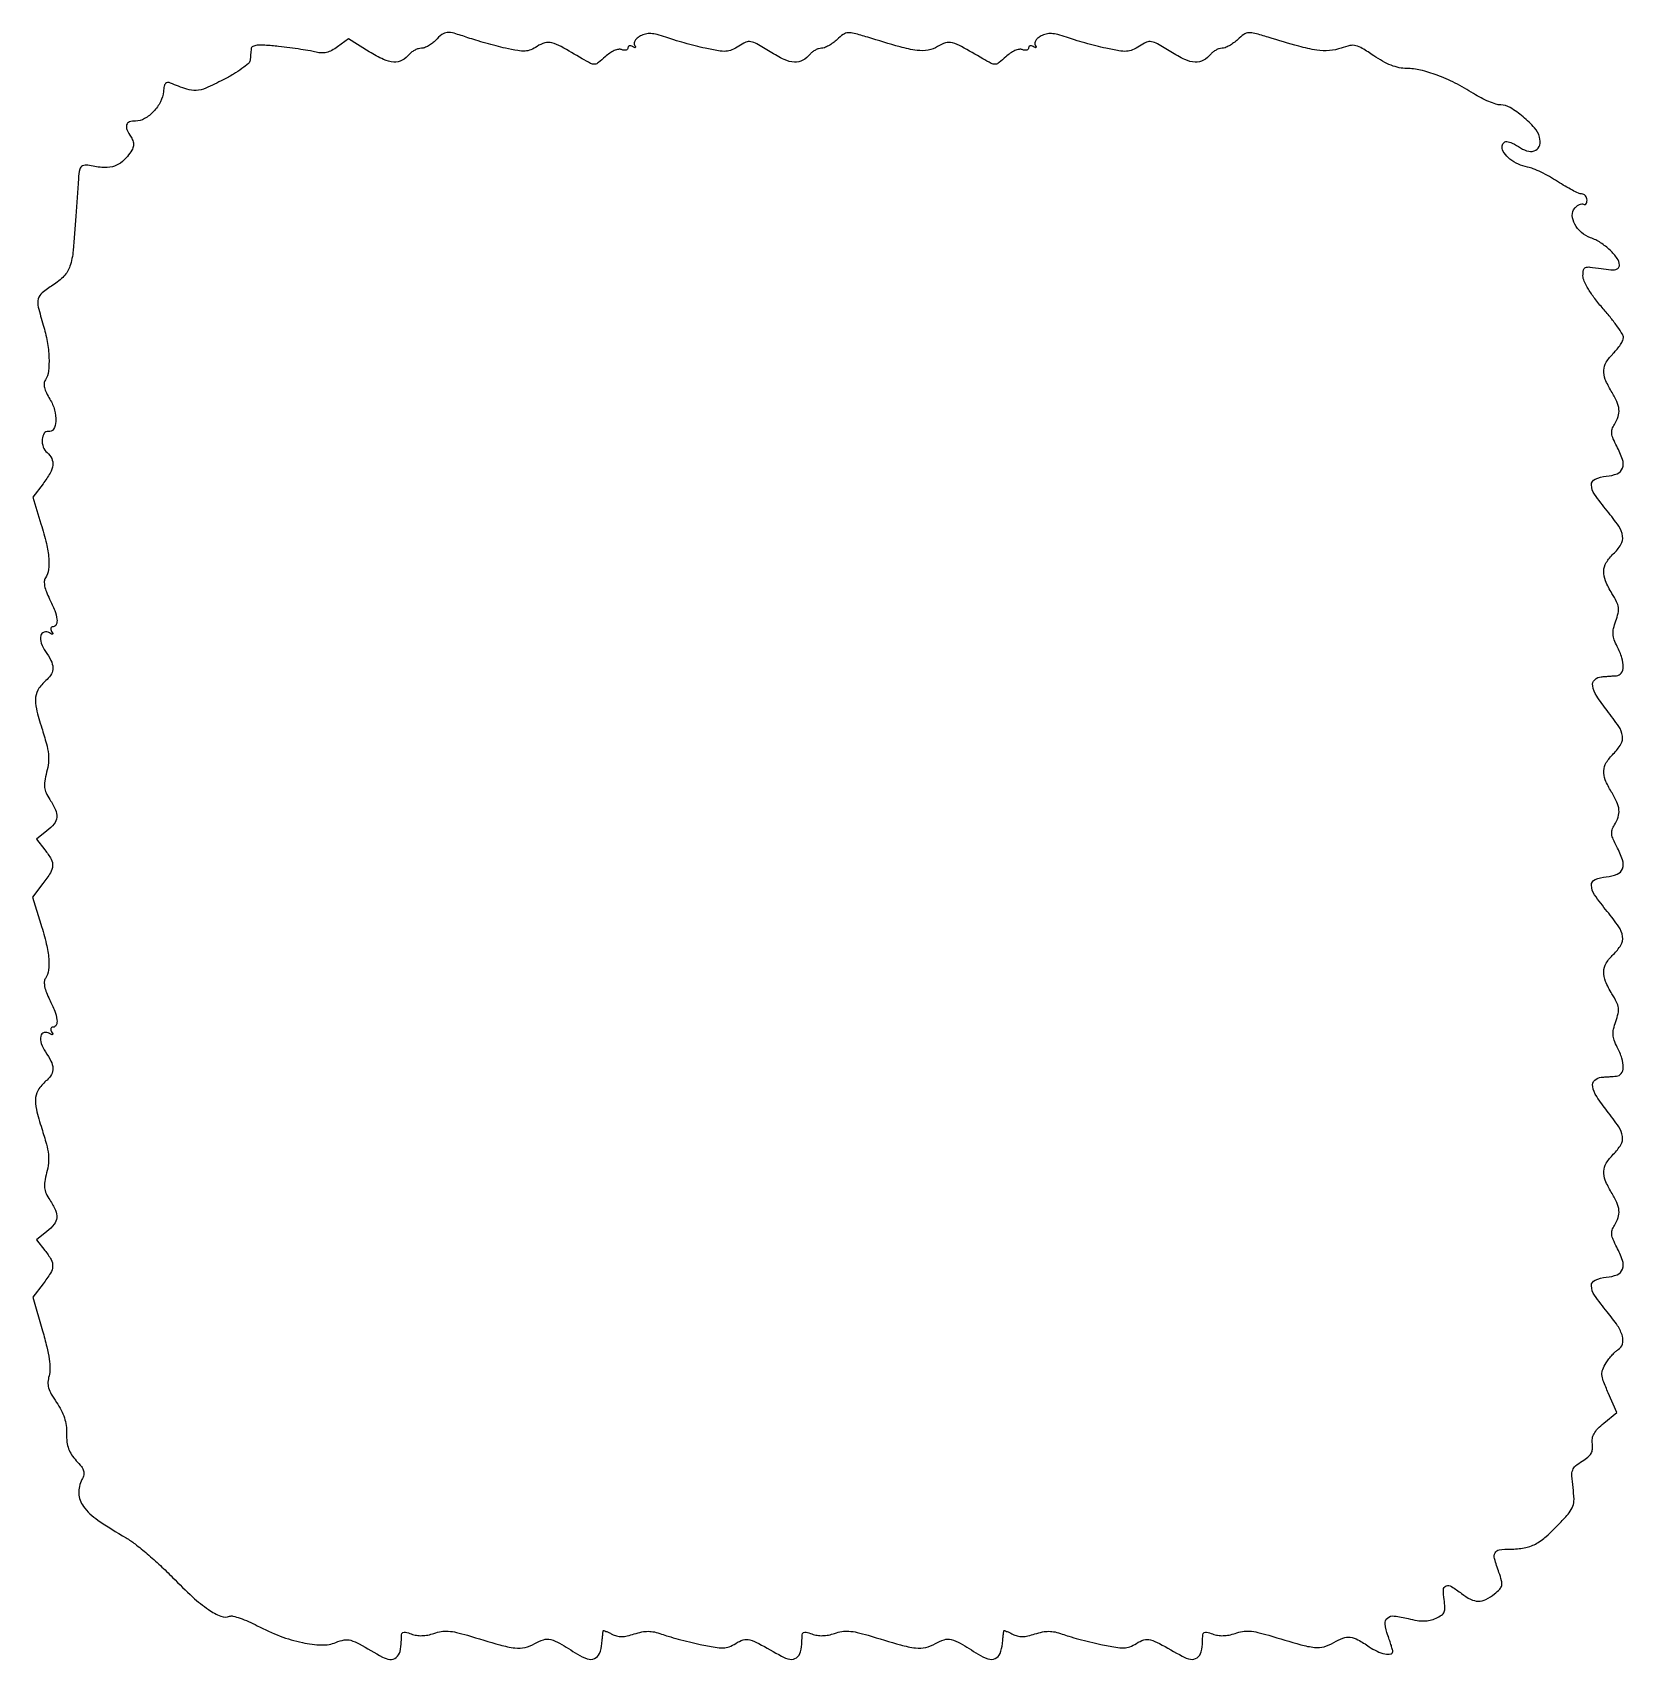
# Model space of a CAD drawing. Extents: x 0 to 393, y 1 to 403.
import ezdxf

# ---------------------------------------------------------------- set-up
doc = ezdxf.new("R2010")
doc.units = 0

msp = doc.modelspace()

# ---------------------------------------------------------------- linework, layer by layer
msp.add_lwpolyline([(99.5, 401, -0.042122), (98.680216, 400.234702, -0.037937), (97.715701, 399.5875, -0.04), (96.75693, 399.141726, -0.089048), (95.967457, 399, 0.071024), (95.219144, 398.893165, 0.044601), (94.394648, 398.570751, 0.043948), (93.623138, 398.098004, 0.060194), (93.03214, 397.538726, -0.095578), (91.187152, 396.023743, -0.140145), (89.149496, 395.571413, -0.095445), (86.604753, 396.222131, -0.028887), (83.087401, 398.136449), (77.943301, 401.334197), (75.22165, 399.335674, -0.036675), (73.828307, 398.461994, -0.061298), (72.5373, 397.969699, -0.068099), (71.266314, 397.834628, -0.058732), (69.937175, 398.032034, 0.022866), (68.527751, 398.345802, 0.005488), (66.162822, 398.73316, 0.005625), (63.435316, 399.117873, 0.005548), (60.687175, 399.443052, 0.008194), (57.275955, 399.751914, 0.040985), (55.35774, 399.73654, 0.092405), (54.301277, 399.439345, 0.26221), (53.88465, 398.829594, -0.000314), (53.830809, 398.213471, -0.000168), (53.763631, 397.453189, -0.000168), (53.694593, 396.67779, -0.000263), (53.63465, 396.011048, -0.195848), (53.244344, 395.255793, -0.020007), (51.630179, 393.984829, -0.022614), (49.499617, 392.58356, -0.016145), (47, 391.20415, -0.014016), (42.667789, 389.143707, -0.088794), (40.305874, 388.568727, -0.097159), (37.984162, 388.877078, -0.018385), (33.969976, 390.399565, 0.104342), (33.242621, 390.540467, 0.215884), (32.730319, 390.298142, 0.126618), (32.397452, 389.612266, 0.029349), (32.21542, 388.332177, -0.097783), (31.489109, 385.782578, -0.070574), (29.782715, 383.358609, -0.073447), (27.560225, 381.598311, -0.131561), (25.325686, 381, 0.072617), (23.792205, 380.776105, 0.257973), (23.120741, 380.091763, 0.174698), (23.208955, 378.916888, 0.034363), (24.219916, 377.019467, -0.060207), (24.753167, 375.880802, -0.12572), (24.818832, 374.910617, -0.092647), (24.40606, 373.837858, -0.023262), (23.345554, 372.283036, -0.079121), (21.627033, 370.624045, -0.0974), (19.592034, 369.72581, -0.076692), (16.992347, 369.547712, -0.032243), (13.517216, 370.069895, 0.158565), (12.243545, 369.940941, 0.235624), (11.541103, 369.094294, 0.040249), (11.190839, 366.765931, 0.001361), (10.577116, 357.5, -0.007211), (9.912405, 348.97769, -0.057181), (9.102751, 345.112703, -0.111103), (7.629232, 342.665797, -0.061168), (4.910954, 340.443788, 0.029828), (2.225885, 338.515781, 0.163811), (1.286025, 337.028881, 0.120761), (1.288834, 335.038378, 0.013193), (2.510824, 330.591069, -0.029239), (3.495016, 326.499853, -0.034679), (3.924531, 322.548876, -0.038048), (3.799817, 319.189188, -0.113169), (3.039399, 317.029508, 0.121282), (2.751806, 316.168983, 0.077773), (2.830147, 315.113417, 0.055973), (3.287762, 313.82446, 0.025155), (4.155366, 312.248613, -0.071828), (5.31735, 309.576329, -0.079331), (5.622211, 306.775659, -0.12253), (5.030746, 304.820397, -0.318265), (3.75616, 304.25586, 0.309292), (2.739681, 303.825366, 0.128695), (2.255595, 302.336119, 0.094699), (2.506408, 300.425639, 0.140591), (3.451743, 299.04005, -0.105493), (4.602761, 297.580817, -0.14766), (4.872964, 295.952621, -0.099425), (4.199339, 293.9662, -0.031626), (2.456733, 291.354386), (-0.086535, 288.019991), (1.956733, 281.40466, -0.015908), (3.284912, 276.56345, -0.038381), (3.873274, 272.899515, -0.053657), (3.804438, 270.114798, -0.108481), (3.059915, 268.062704, 0.127586), (2.783176, 267.199841, 0.062335), (2.862184, 266.038902, 0.04664), (3.286837, 264.593061, 0.023219), (4.075228, 262.852542, -0.023686), (5.359876, 260.009379, -0.062919), (5.913182, 257.854567, -0.130365), (5.735251, 256.530619, -0.303302), (4.940983, 256, 0.132745), (4.596262, 255.906838, 0.19028), (4.40265, 255.660863, 0.143226), (4.400314, 255.287383, 0.068937), (4.595492, 254.845492, -0.029176), (4.853042, 254.368665, -0.369426), (4.802485, 254.186589, -0.271346), (4.579858, 254.172708, -0.021481), (4.042705, 254.473607, 0.210036), (2.728762, 254.658127, 0.278588), (1.92146, 253.796511, 0.134408), (2.028635, 251.942643, 0.073586), (3.070602, 249.900849, -0.038425), (4.429591, 247.64377, -0.103175), (4.908284, 245.840891, -0.13828), (4.567327, 244.322659, -0.095879), (3.445404, 242.954689, 0.06721), (1.466643, 240.804285, 0.126245), (0.643498, 238.607248, 0.085353), (0.826521, 235.705066, 0.019579), (2.152949, 230.957204, -0.011334), (3.300422, 227.096659, -0.039242), (3.786792, 224.537417, -0.053846), (3.790606, 222.38831, -0.038775), (3.352981, 220.027944, 0.02335), (2.874082, 217.825875, 0.071226), (2.835566, 216.300171, 0.080683), (3.225826, 214.93266, 0.035996), (4.144223, 213.294513, -0.038868), (5.544924, 210.762134, -0.130748), (5.858001, 208.910708, -0.147754), (5.19685, 207.283296, -0.054651), (3.423006, 205.520306), (0.846011, 203.465482), (2.923006, 200.825012, -0.036591), (4.461016, 198.544596, -0.145655), (4.843103, 196.919636, -0.125002), (4.300709, 195.209028, -0.023965), (2.437191, 192.506541), (-0.125617, 189.146525), (1.937191, 182.467928, -0.015728), (3.277314, 177.590039, -0.038296), (3.871527, 173.910554, -0.053721), (3.805137, 171.119313, -0.108685), (3.059915, 169.062704, 0.127586), (2.783176, 168.199841, 0.062335), (2.862184, 167.038902, 0.04664), (3.286837, 165.593061, 0.023219), (4.075228, 163.852542, -0.023686), (5.359876, 161.009379, -0.062919), (5.913182, 158.854567, -0.130365), (5.735251, 157.530619, -0.303302), (4.940983, 157, 0.132745), (4.596262, 156.906838, 0.19028), (4.40265, 156.660863, 0.143226), (4.400314, 156.287383, 0.068937), (4.595492, 155.845492, -0.029176), (4.853042, 155.368665, -0.369426), (4.802485, 155.186589, -0.271346), (4.579858, 155.172708, -0.021481), (4.042705, 155.473607, 0.210036), (2.728762, 155.658127, 0.278588), (1.92146, 154.796511, 0.134408), (2.028635, 152.942643, 0.073586), (3.070602, 150.900849, -0.038425), (4.429591, 148.64377, -0.103175), (4.908284, 146.840891, -0.13828), (4.567327, 145.322659, -0.095879), (3.445404, 143.954689, 0.06721), (1.466643, 141.804285, 0.126245), (0.643498, 139.607248, 0.085353), (0.826521, 136.705066, 0.019579), (2.152949, 131.957204, -0.011334), (3.300422, 128.096659, -0.039242), (3.786792, 125.537417, -0.053846), (3.790606, 123.38831, -0.038775), (3.352981, 121.027944, 0.02335), (2.874082, 118.825875, 0.071226), (2.835566, 117.300171, 0.080683), (3.225826, 115.93266, 0.035996), (4.144223, 114.294513, -0.038868), (5.544924, 111.762134, -0.130748), (5.858001, 109.910708, -0.147754), (5.19685, 108.283296, -0.054651), (3.423006, 106.520306), (0.846011, 104.465482), (2.923006, 101.825012, -0.036382), (4.459729, 99.54856, -0.144859), (4.845153, 97.926853, -0.125507), (4.310907, 96.224477, -0.024456), (2.472728, 93.553132), (-0.054544, 90.239707), (2.346482, 81.923057, -0.010681), (3.393801, 77.981293, -0.023682), (3.983879, 74.929256, -0.030992), (4.177453, 72.564152, -0.074889), (3.950955, 70.828988, 0.057781), (3.691843, 69.261925, 0.07991), (3.849496, 67.848093, 0.061912), (4.491479, 66.30475, 0.021921), (5.768343, 64.275785, -0.030739), (6.945637, 62.329784, -0.042308), (7.737509, 60.446598, -0.044461), (8.174584, 58.533592, -0.039786), (8.289043, 56.5, 0.034074), (8.380632, 54.457676, 0.058391), (8.768201, 52.799319, 0.06106), (9.513095, 51.326347, 0.041218), (10.687529, 49.85173, -0.023473), (11.949879, 48.37716, -0.092826), (12.494557, 47.320518, -0.129815), (12.526768, 46.334253, -0.066563), (12.089628, 45.167471, 0.133314), (11.297067, 41.725708, 0.15357), (12.427818, 38.564284, 0.081025), (15.977675, 35.184581, 0.018631), (23, 30.763376, -0.034041), (25.199381, 29.282171, -0.01118), (28.22835, 26.817148, -0.011079), (31.477232, 23.923529, -0.012314), (34.47949, 20.986535, 0.013858), (39.460022, 16.144261, 0.036373), (43.361561, 13.047557, 0.052586), (46.408285, 11.410297, 0.190878), (48.566041, 11.386969, -0.155006), (49.407068, 11.436515, -0.020204), (51.149521, 10.918211, -0.021952), (53.221646, 10.106342, -0.016735), (55.415235, 9.044589, 0.030365), (61.065255, 6.497391, 0.038574), (66.553082, 4.885281, 0.043752), (71.353847, 4.300731, 0.10701), (74.838046, 4.932917, -0.051658), (76.914653, 5.551416, -0.123609), (78.508052, 5.456146, -0.050799), (80.613246, 4.548161, -0.003387), (86.341528, 1.302621, 0.109496), (88.192553, 0.721634, 0.194817), (89.696011, 1.184735, 0.15626), (90.676547, 2.69064, 0.066888), (91, 5.097694, -0.019907), (91.066688, 6.772027, -0.210487), (91.383755, 7.36003, -0.235461), (92.007898, 7.4858, -0.024923), (93.462584, 7.014225, 0.052859), (94.722881, 6.68206, 0.044989), (96.09618, 6.59658, 0.042069), (97.551634, 6.760041, 0.034889), (99.056405, 7.169508, -0.044862), (100.859365, 7.621753, -0.053581), (102.60827, 7.707589, -0.042594), (104.632203, 7.415858, -0.01695), (107.343821, 6.688148, 0.004619), (115.38294, 4.316736, 0.038754), (119.089887, 3.56476, 0.08647), (121.572455, 3.688594, 0.077961), (123.965762, 4.638846, -0.059827), (126.132484, 5.591029, -0.135178), (127.909373, 5.636906, -0.072828), (130.11477, 4.734716, -0.009169), (134.514543, 2.024785, 0.062553), (136.940931, 0.866319, 0.184799), (138.755044, 0.947965, 0.198181), (139.968956, 2.202218, 0.072541), (140.549958, 4.651198, -0.002397), (140.653581, 5.763391, -0.003447), (140.756828, 6.746937, -0.001843), (140.852941, 7.577762, -0.054021), (140.900807, 7.785184, -0.403227), (141.028957, 7.850198, -0.016019), (141.572746, 7.664476, -0.020504), (142.256133, 7.373811, -0.012062), (143.048969, 6.973793, 0.061843), (144.203794, 6.528708, 0.063531), (145.421762, 6.384999, 0.052075), (146.830366, 6.545566, 0.02531), (148.578842, 7.02602, -0.029464), (150.426812, 7.517349, -0.051332), (152.003474, 7.672961, -0.052956), (153.544668, 7.50273, -0.033658), (155.279873, 6.997911, 0.016771), (156.943044, 6.452533, 0.005564), (159.415607, 5.762372, 0.005532), (162.174748, 5.057823, 0.006264), (164.837086, 4.444507, 0.009217), (168.524821, 3.714398, 0.051253), (170.535061, 3.564146, 0.085119), (172.042725, 3.866064, 0.053192), (173.649097, 4.689649, -0.070904), (175.503179, 5.559049, -0.143673), (177.100398, 5.577426, -0.057028), (179.317801, 4.671598, -0.004357), (184.960941, 1.511605, 0.089014), (187.039059, 0.77271, 0.198176), (188.645419, 1.144129, 0.173192), (189.666362, 2.607032, 0.06668), (190, 5.097694, -0.019907), (190.066688, 6.772027, -0.210487), (190.383755, 7.36003, -0.235461), (191.007898, 7.4858, -0.024923), (192.462584, 7.014225, 0.052859), (193.722881, 6.68206, 0.044989), (195.09618, 6.59658, 0.042069), (196.551634, 6.760041, 0.034889), (198.056405, 7.169508, -0.044862), (199.859365, 7.621753, -0.053581), (201.60827, 7.707589, -0.042594), (203.632203, 7.415858, -0.01695), (206.343821, 6.688148, 0.004619), (214.38294, 4.316736, 0.038754), (218.089887, 3.56476, 0.08647), (220.572455, 3.688594, 0.077961), (222.965762, 4.638846, -0.059827), (225.132484, 5.591029, -0.135178), (226.909373, 5.636906, -0.072828), (229.11477, 4.734716, -0.009169), (233.514543, 2.024785, 0.062553), (235.940931, 0.866319, 0.184799), (237.755044, 0.947965, 0.198181), (238.968956, 2.202218, 0.072541), (239.549958, 4.651198, -0.002397), (239.653581, 5.763391, -0.003447), (239.756828, 6.746937, -0.001843), (239.852941, 7.577762, -0.054021), (239.900807, 7.785184, -0.403227), (240.028957, 7.850198, -0.016019), (240.572746, 7.664476, -0.020504), (241.256133, 7.373811, -0.012062), (242.048969, 6.973793, 0.061843), (243.203794, 6.528708, 0.063531), (244.421762, 6.384999, 0.052075), (245.830366, 6.545566, 0.02531), (247.578842, 7.02602, -0.029464), (249.426812, 7.517349, -0.051332), (251.003474, 7.672961, -0.052956), (252.544668, 7.50273, -0.033658), (254.279873, 6.997911, 0.016771), (255.943044, 6.452533, 0.005564), (258.415607, 5.762372, 0.005532), (261.174748, 5.057823, 0.006264), (263.837086, 4.444507, 0.009217), (267.524821, 3.714398, 0.051253), (269.535061, 3.564146, 0.085119), (271.042725, 3.866064, 0.053192), (272.649097, 4.689649, -0.070904), (274.503179, 5.559049, -0.143673), (276.100398, 5.577426, -0.057028), (278.317801, 4.671598, -0.004357), (283.960941, 1.511605, 0.089014), (286.039059, 0.77271, 0.198176), (287.645419, 1.144129, 0.173192), (288.666362, 2.607032, 0.06668), (289, 5.097694, -0.019907), (289.066688, 6.772027, -0.210487), (289.383755, 7.36003, -0.235461), (290.007898, 7.4858, -0.024923), (291.462584, 7.014225, 0.052859), (292.722881, 6.68206, 0.044989), (294.09618, 6.59658, 0.042069), (295.551634, 6.760041, 0.034889), (297.056405, 7.169508, -0.04485), (298.858835, 7.621668, -0.053432), (300.608682, 7.708161, -0.042502), (302.63355, 7.418003, -0.016965), (305.343821, 6.693502, 0.004365), (313.243416, 4.367033, 0.041864), (316.683163, 3.691222, 0.094888), (319.024437, 3.876305, 0.068382), (321.439374, 4.910581, -0.046801), (323.698106, 5.995175, -0.119157), (325.491508, 6.205845, -0.097618), (327.400585, 5.584023, -0.025271), (330.15437, 3.857415, 0.043844), (332.11725, 2.725891, 0.059163), (334.062948, 2.087338, 0.091772), (335.480746, 2.064805, 0.366065), (336, 2.679002, 0.066922), (335.942851, 3.104067, 0.00609), (335.647308, 4.133899, 0.007803), (335.259162, 5.357156, 0.006028), (334.799348, 6.67835, -0.051717), (334.099023, 9.49575, -0.260778), (334.664134, 10.953162, -0.204303), (336.360548, 11.455041, -0.033302), (339.810482, 10.820136, 0.021077), (341.994936, 10.362685, 0.044005), (343.726464, 10.230264, 0.053316), (345.225742, 10.408242, 0.050753), (346.679871, 10.900001, 0.04329), (348.050068, 11.673739, 0.141287), (348.706097, 12.469408, 0.117396), (348.903106, 13.583231, 0.025561), (348.687944, 15.535549, -0.045122), (348.515271, 17.974076, -0.315898), (349.181248, 18.884714, -0.224121), (350.516878, 18.732386, -0.027328), (353, 17, 0.049564), (355.22369, 15.591094, 0.113866), (357.137831, 15.124802, 0.118138), (359.017146, 15.550959, 0.055678), (361.125941, 16.900897, 0.032677), (362.430627, 18.106599, 0.13931), (362.918201, 19.03714, 0.118166), (362.884864, 20.169099, 0.020576), (362.236725, 22.221895, -0.017664), (361.135925, 25.638935, -0.184975), (361.265081, 27.07839, -0.251017), (362.291794, 27.817, -0.03295), (365.065741, 28, 0.044984), (368.503395, 28.309906, 0.075761), (371.236581, 29.249289, 0.06199), (373.918897, 31.108485, 0.021458), (377.298068, 34.403769, 0.015692), (379.577415, 36.983411, 0.085337), (380.504027, 38.594178, 0.096978), (380.780861, 40.327024, 0.023249), (380.542813, 43.244219, -0.0151), (380.260284, 46.126435, -0.101358), (380.45214, 47.544154, -0.136866), (381.167074, 48.570172, -0.035849), (382.816801, 49.744219, 0.034906), (384.201576, 50.725782, 0.088458), (385.000763, 51.65948, 0.106037), (385.346452, 52.70197, 0.06526), (385.318634, 53.999771, -0.07626), (385.319245, 55.329583, -0.0883), (385.727732, 56.526735, -0.067977), (386.628398, 57.734613, -0.027461), (388.150568, 59.122887), (391.364822, 61.746232), (389.243521, 66.623116, -0.010916), (388.027135, 69.595361, -0.074028), (387.683336, 71.141246, -0.116274), (387.887858, 72.404891, -0.044103), (388.718524, 74, -0.020807), (389.428253, 75.015744, -0.019039), (390.240298, 76.000534, -0.019441), (391.032814, 76.823576, -0.057115), (391.657414, 77.29969, 0.187043), (392.734259, 78.67641, 0.143891), (392.74994, 80.600706, 0.07809), (391.543887, 83.206092, 0.025306), (389, 86.622785, -0.020256), (385.867684, 90.742307, -0.145884), (385.091855, 93.084484, -0.30763), (385.994486, 94.502872, -0.081282), (388.741683, 95.189635, 0.075238), (391.446773, 95.831444, 0.215466), (392.751425, 97.195323, 0.166615), (392.770033, 99.367321, 0.043119), (391.361999, 102.626393, -0.020556), (390.455933, 104.488321, -0.075486), (390.118576, 105.750885, -0.104928), (390.225053, 106.82642, -0.062702), (390.76651, 107.997732, 0.05873), (391.689196, 109.952956, 0.104386), (391.893698, 111.714438, 0.08489), (391.374546, 113.651831, 0.029092), (390.003738, 116.22583, -0.038947), (388.516115, 119.156842, -0.111649), (388.133378, 121.394084, -0.126604), (388.767041, 123.408186, -0.057243), (390.5, 125.590909, 0.060744), (392.354843, 127.960926, 0.173102), (392.764834, 129.984392, 0.113483), (391.847033, 132.35848, 0.019386), (388.961214, 136.286181, -0.025014), (386.38429, 139.87745, -0.100683), (385.408615, 142.380322, -0.243565), (385.889558, 143.898367, -0.180365), (387.517879, 144.643701, -0.000835), (388.404059, 144.706461, -0.000537), (389.431814, 144.776415, -0.00054), (390.437563, 144.842696, -0.001015), (391.25, 144.893701, 0.223701), (392.443056, 145.546747, 0.151611), (392.951894, 147.037711, 0.086792), (392.618782, 149.315798, 0.039747), (391.451341, 152.094097, -0.031786), (390.704801, 153.794502, -0.07413), (390.426299, 155.15332, -0.071901), (390.552343, 156.559691, -0.028516), (391.108182, 158.422628, 0.03111), (391.681285, 160.380404, 0.090521), (391.740262, 161.783001, 0.081679), (391.300463, 163.197121, 0.022267), (390.156842, 165.246225, -0.039408), (388.565698, 168.341721, -0.108218), (388.127349, 170.744785, -0.128677), (388.760047, 172.856408, -0.067489), (390.5, 175, 0.069471), (392.353733, 177.302276, 0.171514), (392.777388, 179.39821, 0.114784), (391.826603, 181.857965, 0.023302), (389, 185.622785, -0.020256), (385.867684, 189.742307, -0.145884), (385.091855, 192.084484, -0.30763), (385.994486, 193.502872, -0.081282), (388.741683, 194.189635, 0.075238), (391.446773, 194.831444, 0.215466), (392.751425, 196.195323, 0.166615), (392.770033, 198.367321, 0.043119), (391.361999, 201.626393, -0.020556), (390.455933, 203.488321, -0.075486), (390.118576, 204.750885, -0.104928), (390.225053, 205.82642, -0.062702), (390.76651, 206.997732, 0.05873), (391.689196, 208.952956, 0.104386), (391.893698, 210.714438, 0.08489), (391.374546, 212.651831, 0.029092), (390.003738, 215.22583, -0.038947), (388.516115, 218.156842, -0.111649), (388.133378, 220.394084, -0.126604), (388.767041, 222.408186, -0.057243), (390.5, 224.590909, 0.060744), (392.354843, 226.960926, 0.173102), (392.764834, 228.984392, 0.113483), (391.847033, 231.35848, 0.019386), (388.961214, 235.286181, -0.025014), (386.38429, 238.87745, -0.100683), (385.408615, 241.380322, -0.243565), (385.889558, 242.898367, -0.180365), (387.517879, 243.643701, -0.000835), (388.404059, 243.706461, -0.000537), (389.431814, 243.776415, -0.00054), (390.437563, 243.842696, -0.001015), (391.25, 243.893701, 0.223701), (392.443056, 244.546747, 0.151611), (392.951894, 246.037711, 0.086792), (392.618782, 248.315798, 0.039747), (391.451341, 251.094097, -0.031786), (390.704801, 252.794502, -0.07413), (390.426299, 254.15332, -0.071901), (390.552343, 255.559691, -0.028516), (391.108182, 257.422628, 0.03111), (391.681285, 259.380404, 0.090521), (391.740262, 260.783001, 0.081679), (391.300463, 262.197121, 0.022267), (390.156842, 264.246225, -0.039408), (388.565698, 267.341721, -0.108218), (388.127349, 269.744785, -0.128677), (388.760047, 271.856408, -0.067489), (390.5, 274, 0.069471), (392.353733, 276.302276, 0.171514), (392.777388, 278.39821, 0.114784), (391.826603, 280.857965, 0.023302), (389, 284.622785, -0.020256), (385.867684, 288.742307, -0.145884), (385.091855, 291.084484, -0.30763), (385.994486, 292.502872, -0.081282), (388.741683, 293.189635, 0.075238), (391.446773, 293.831444, 0.215466), (392.751425, 295.195323, 0.166615), (392.770033, 297.367321, 0.043119), (391.361999, 300.626393, -0.020556), (390.455933, 302.488321, -0.075486), (390.118576, 303.750885, -0.104928), (390.225053, 304.82642, -0.062702), (390.76651, 305.997732, 0.05873), (391.689196, 307.952956, 0.104386), (391.893698, 309.714438, 0.08489), (391.374546, 311.651831, 0.029092), (390.003738, 314.22583, -0.038947), (388.516115, 317.156842, -0.111649), (388.133378, 319.394084, -0.126604), (388.767041, 321.408186, -0.057243), (390.5, 323.590909, 0.02546), (391.456885, 324.650541, 0.028286), (392.265625, 325.766713, 0.02931), (392.838317, 326.786091, 0.113802), (393, 327.487263, 0.142047), (392.761895, 328.308474, 0.012119), (391.53125, 330.151861, 0.015268), (389.91512, 332.307069, 0.01123), (388, 334.597398, -0.016244), (385.920455, 337.135653, -0.026207), (384.339705, 339.438809, -0.030076), (383.299472, 341.393917, -0.107621), (383, 342.769133, -0.050343), (383.143493, 344.190674, -0.253298), (383.639062, 344.782191, -0.122738), (384.678489, 344.921274, -0.009403), (387.5, 344.552271, 0.011948), (389.879763, 344.253352, 0.071927), (391.121816, 344.306229, 0.180645), (391.751976, 344.687046, 0.169026), (392, 345.399772, 0.15803), (391.468247, 347.040199, 0.04596), (389.69635, 349.065379, 0.044803), (387.343556, 350.931699, 0.058856), (384.893374, 352.156278, -0.089131), (382.597323, 353.4822, -0.094098), (380.957487, 355.503143, -0.113421), (380.361479, 357.672301, -0.185845), (380.962571, 359.454901, -0.049619), (381.511793, 359.997047, -0.063613), (382.115767, 360.369598, -0.077586), (382.680202, 360.526289, -0.168956), (383.113307, 360.429973, 0.164171), (383.449263, 360.351971, 0.190638), (383.739534, 360.500904, 0.123371), (383.935851, 360.88313, 0.057307), (384, 361.440983, 0.083872), (383.899421, 362.036365, 0.09303), (383.609737, 362.542039, 0.100522), (383.178202, 362.880196, 0.116599), (382.671445, 363, -0.105641), (381.904946, 363.163775, -0.013499), (380.378023, 363.8976, -0.015308), (378.593381, 364.885596, -0.012201), (376.729685, 366.05566, 0.017848), (374.758069, 367.262654, 0.016388), (372.649273, 368.362837, 0.016645), (370.704003, 369.219449, 0.050576), (369.31704, 369.618955, -0.062893), (367.026284, 370.340154, -0.060678), (364.956249, 371.614531, -0.067888), (363.486118, 373.154538, -0.157949), (363, 374.654988, -0.176049), (363.336623, 375.581404, -0.237802), (364.142215, 375.928491, -0.103483), (365.529089, 375.550105, -0.02687), (367.540189, 374.38171, 0.094666), (369.588975, 373.536503, 0.180115), (371.326971, 373.806125, 0.208727), (372.298449, 375.086867, 0.123921), (372.280537, 377.035225, 0.119314), (371.043468, 379.336268, 0.037127), (368.19495, 382.075208, 0.036594), (365.00563, 384.34446, 0.137165), (362.660984, 385, -0.077602), (361.495948, 385.181913, -0.021448), (359.752256, 385.8237, -0.021119), (357.814401, 386.730789, -0.020674), (355.945781, 387.804086, 0.022612), (351.389394, 390.397752, 0.028451), (346.947358, 392.356934, 0.031723), (342.863781, 393.598151, 0.057979), (339.409939, 394, -0.053982), (337.578342, 394.198324, -0.038501), (335.601533, 394.794009, -0.034035), (333.497981, 395.778387, -0.024232), (331.284554, 397.148231, 0.012885), (328.466262, 398.982109, 0.079917), (326.876229, 399.63869, 0.110422), (325.395008, 399.656702, 0.03481), (323.252704, 399.046737, -0.068609), (320.372062, 398.432834, -0.054959), (317.19941, 398.549764, -0.031497), (312.779046, 399.490172, -0.006724), (305.240705, 401.707233, 0.009045), (301.878009, 402.67928, 0.083894), (300.377015, 402.823688, 0.135121), (299.212618, 402.41167, 0.036385), (297.676253, 401.165582, -0.030445), (296.678848, 400.336809, -0.03053), (295.589075, 399.63614, -0.03205), (294.566097, 399.146665, -0.095843), (293.807993, 399, 0.076871), (293.120979, 398.89375, 0.04445), (292.347806, 398.570751, 0.043188), (291.611554, 398.097917, 0.055273), (291.03214, 397.538726, -0.09525), (289.191635, 396.025424, -0.139677), (287.15883, 395.569445, -0.095767), (284.626288, 396.210318, -0.029351), (281.142743, 398.102046, 0.00824), (277.845566, 400.077112, 0.086206), (276.371388, 400.617287, 0.150508), (275.133169, 400.468577, 0.040457), (273.374318, 399.509607, -0.044035), (271.688258, 398.605888, -0.085758), (270.207481, 398.254616, -0.058293), (268.344168, 398.356521, -0.011879), (265.097326, 398.997286, -0.007821), (262.651864, 399.580835, -0.005555), (259.928024, 400.30834, -0.005608), (257.342819, 401.061031, -0.011849), (255.359776, 401.714309, 0.019233), (253.205752, 402.388828, 0.053195), (251.638945, 402.639621, 0.071619), (250.342537, 402.521889, 0.064549), (249.081768, 402.043761, 0.05172), (248.314072, 401.524453, 0.074707), (247.772447, 400.911336, 0.098173), (247.531032, 400.30464, 0.186251), (247.6265, 399.795318, -0.034134), (247.849437, 399.372616, -0.33592), (247.806147, 399.188607, -0.289644), (247.602951, 399.162511, -0.029369), (247.154508, 399.404508, 0.066451), (246.712486, 399.602364, 0.139342), (246.339137, 399.606569, 0.191061), (246.093741, 399.422634, 0.138377), (246, 399.090402, -0.1792), (245.873546, 398.748901, -0.148466), (245.544429, 398.539456, -0.102443), (245.042885, 398.505403, -0.05757), (244.449119, 398.657899, 0.137507), (243.659184, 398.731661, 0.057438), (242.62681, 398.418022, 0.048914), (241.492825, 397.78752, 0.037266), (240.387032, 396.893873, -0.018672), (238.722191, 395.44295, -0.150171), (237.790554, 395.069336, -0.139705), (236.778361, 395.268554, -0.015422), (234.687914, 396.418154, 0.00594), (229.458985, 399.424207, 0.061731), (227.165852, 400.357617, 0.139989), (225.469839, 400.332328, 0.071863), (223.527501, 399.426062, -0.103785), (221.219865, 398.522484, -0.074533), (218.443474, 398.473647, -0.036175), (214.232711, 399.342652, -0.005912), (206.240705, 401.707233, 0.009045), (202.878009, 402.67928, 0.083894), (201.377015, 402.823688, 0.135121), (200.212618, 402.41167, 0.036385), (198.676253, 401.165582, -0.030445), (197.678848, 400.336809, -0.03053), (196.589075, 399.63614, -0.03205), (195.566097, 399.146665, -0.095843), (194.807993, 399, 0.076871), (194.120979, 398.89375, 0.04445), (193.347806, 398.570751, 0.043188), (192.611554, 398.097917, 0.055273), (192.03214, 397.538726, -0.09525), (190.191635, 396.025424, -0.139677), (188.15883, 395.569445, -0.095767), (185.626288, 396.210318, -0.029351), (182.142743, 398.102046, 0.00824), (178.845566, 400.077112, 0.086206), (177.371388, 400.617287, 0.150508), (176.133169, 400.468577, 0.040457), (174.374318, 399.509607, -0.044035), (172.688258, 398.605888, -0.085758), (171.207481, 398.254616, -0.058293), (169.344168, 398.356521, -0.011879), (166.097326, 398.997286, -0.007821), (163.651864, 399.580835, -0.005555), (160.928024, 400.30834, -0.005608), (158.342819, 401.061031, -0.011849), (156.359776, 401.714309, 0.019233), (154.205752, 402.388828, 0.053195), (152.638945, 402.639621, 0.071619), (151.342537, 402.521889, 0.064549), (150.081768, 402.043761, 0.05172), (149.314072, 401.524453, 0.074707), (148.772447, 400.911336, 0.098173), (148.531032, 400.30464, 0.186251), (148.6265, 399.795318, -0.034134), (148.849437, 399.372616, -0.33592), (148.806147, 399.188607, -0.289644), (148.602951, 399.162511, -0.029369), (148.154508, 399.404508, 0.066451), (147.712486, 399.602364, 0.139342), (147.339137, 399.606569, 0.191061), (147.093741, 399.422634, 0.138377), (147, 399.090402, -0.1792), (146.873546, 398.748901, -0.148466), (146.544429, 398.539456, -0.102443), (146.042885, 398.505403, -0.05757), (145.449119, 398.657899, 0.137507), (144.659184, 398.731661, 0.057438), (143.62681, 398.418022, 0.048914), (142.492825, 397.78752, 0.037266), (141.387032, 396.893873, -0.018672), (139.722191, 395.44295, -0.150171), (138.790554, 395.069336, -0.139705), (137.778361, 395.268554, -0.015422), (135.687914, 396.418154, 0.005922), (130.47174, 399.417134, 0.060957), (128.175969, 400.355948, 0.139019), (126.48569, 400.3393, 0.073613), (124.56828, 399.452782, -0.047929), (122.999144, 398.627367, -0.083214), (121.566935, 398.303448, -0.057413), (119.767165, 398.40853, -0.013139), (116.774792, 399.012924, -0.006879), (114.46082, 399.577551, -0.004792), (111.864649, 400.275625, -0.004835), (109.386673, 400.99335, -0.009976), (107.466567, 401.61169, 0.012432), (104.036299, 402.697794, 0.089842), (102.320445, 402.874412, 0.142703), (101.017095, 402.383642, 0.047941)], format="xyb", close=True)

doc.saveas('drawing.dxf')
